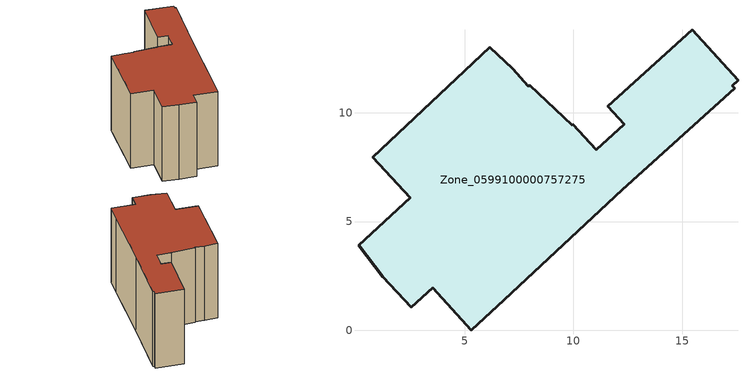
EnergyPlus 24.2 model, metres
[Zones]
Zone_0599100000757275
 floor ground (C_G): 7.21,12.03 7.92,11.22 7.99,11.28 9.94,9.43 9.97,9.49 11.04,8.3 12.33,9.47 11.58,10.3 15.47,13.83 17.57,11.5 17.32,11.26 17.42,11.14 12.26,6.46 6.83,1.39 5.31,0 3.52,1.95 2.54,1.05 1.23,2.47 0.11,3.91 2.49,6.1 0.77,7.97 6.16,13.03 z0
 wall outside (C_F): 11.58,10.3 12.33,9.47 11.04,8.3 9.97,9.49 9.94,9.43 7.99,11.28 7.92,11.22 7.21,12.03 6.16,13.03 0.77,7.97 2.49,6.1 0.11,3.91 1.23,2.47 2.54,1.05 3.52,1.95 5.31,0 6.83,1.39 12.26,6.46 17.42,11.14 17.32,11.26 17.57,11.5 15.47,13.83 11.58,10.3 z0:9.44
 roof outside (C_R): 9.94,9.43 7.99,11.28 7.92,11.22 7.21,12.03 6.16,13.03 0.77,7.97 2.49,6.1 0.11,3.91 1.23,2.47 2.54,1.05 3.52,1.95 5.31,0 6.83,1.39 12.26,6.46 17.42,11.14 17.32,11.26 17.57,11.5 15.47,13.83 11.58,10.3 12.33,9.47 11.04,8.3 9.97,9.49 z9.44
[BUILDING]
Pand.0599100000757275: North Axis=0; Terrain=City; Loads Convergence Tolerance Value=0.04; Temperature Convergence Tolerance Value=0.4; Solar Distribution=FullExterior; Maximum Number of Warmup Days=25; Minimum Number of Warmup Days=1
[Site:Location]
Rotterdam.The.Hague.AP_ZH_NLD Design_Conditions: Latitude=51.96; Longitude=4.45; Time Zone=1; Elevation=-4.5
[SITE:GROUNDTEMPERATURE:BUILDINGSURFACE]
18, 18, 18, 18, 18, 18, 18, 18, 18, 18, 18, 18
[MATERIAL] Thermal Absorptance=0.9; Solar Absorptance=0.7; Visible Absorptance=0.7
Name | Roughness | Thickness | Conductivity | Density | Specific Heat
G.TI.2006-2014 | MediumSmooth | 0.15 | 0.06 | 540 | 1210
F.TI.2006-2014 | Rough | 0.3 | 0.12 | 1920 | 840
R.TI.2006-2014 | MediumRough | 0.2 | 0.08 | 1500 | 1000
[CONSTRUCTION]
C_G: G.TI.2006-2014
C_F: F.TI.2006-2014
C_R: R.TI.2006-2014
[ZONE]
Zone_0599100000757275: Type=1; Multiplier=1; Ceiling Height=Autocalculate; Volume=Autocalculate; Floor Area=autocalculate; Part of Total Floor Area=Yes
[ZONEINFILTRATION:DESIGNFLOWRATE]
Infil_Zone_0599100000757275: Zone or ZoneList or Space or SpaceList=Zone_0599100000757275; Schedule=AlwaysOn; Design Flow Rate Calculation Method=Flow/Area; Flow Rate per Floor Area=0.0015; Constant Term Coefficient=1; Temperature Term Coefficient=0; Velocity Term Coefficient=0; Velocity Squared Term Coefficient=0
[HVACTEMPLATE:ZONE:IDEALLOADSAIRSYSTEM]
Zone_0599100000757275: Maximum Heating Supply Air Temperature=50; Minimum Cooling Supply Air Temperature=13; Maximum Heating Supply Air Humidity Ratio=0.0156; Minimum Cooling Supply Air Humidity Ratio=0.0077; Heating Limit=NoLimit; Cooling Limit=NoLimit; Dehumidification Control Type=ConstantSensibleHeatRatio; Cooling Sensible Heat Ratio=0.7; Dehumidification Setpoint=60; Humidification Control Type=None; Humidification Setpoint=30; Outdoor Air Method=None; Outdoor Air Flow Rate per Person=0.00944; Outdoor Air Flow Rate per Zone Floor Area=0; Outdoor Air Flow Rate per Zone=0; Demand Controlled Ventilation Type=None; Outdoor Air Economizer Type=NoEconomizer; Heat Recovery Type=None; Sensible Heat Recovery Effectiveness=0.7; Latent Heat Recovery Effectiveness=0.65
[ZONECONTROL:THERMOSTAT]
ThermostatControl_Zone_0599100000757275: Zone or ZoneList=Zone_0599100000757275; Control Type Schedule=DualSetpointControlType; Control 1=Thermostat_Zone_0599100000757275; Temperature Difference Between Cutout And Setpoint=0
[THERMOSTATSETPOINT:DUALSETPOINT]
Thermostat_Zone_0599100000757275: Heating Setpoint Temperature Schedule=HeatingSetpoint_Zone_0599100000757275; Cooling Setpoint Temperature Schedule=CoolingSetpoint_Zone_0599100000757275
[SCHEDULE:COMPACT]
HeatingSetpoint_Zone_0599100000757275: Through: 12/31, For: AllDays, Until: 24:00, 21
CoolingSetpoint_Zone_0599100000757275: Through: 12/31, For: AllDays, Until: 24:00, 24
DualSetpointControlType: Through: 12/31, For: AllDays, Until: 24:00, 4
AlwaysOn: Through: 12/31, For: AllDays, Until: 24:00, 1
